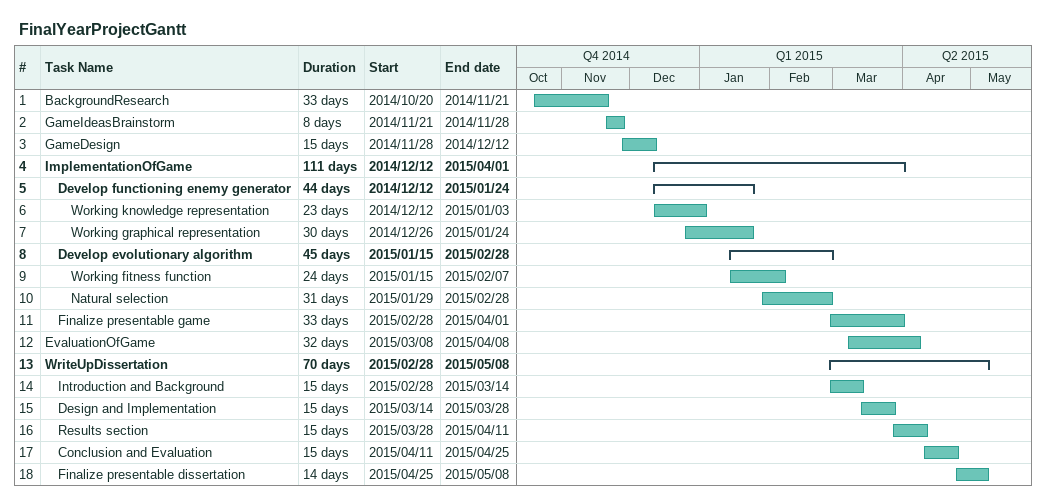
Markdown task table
FinalYearProjectGantt

| ID | Level | Task | Duration | Start | Finish |
|---|---|---|---|---|---|
| 1 | 1 | BackgroundResearch | 33d | 2014-10-20 | 2014-11-21 |
| 2 | 1 | GameIdeasBrainstorm | 8d | 2014-11-21 | 2014-11-28 |
| 3 | 1 | GameDesign | 15d | 2014-11-28 | 2014-12-12 |
| 4 | 1 | **ImplementationOfGame** | 111d | 2014-12-12 | 2015-04-01 |
| 5 | 2 | **Develop functioning enemy generator** | 44d | 2014-12-12 | 2015-01-24 |
| 6 | 3 | Working knowledge representation | 23d | 2014-12-12 | 2015-01-03 |
| 7 | 3 | Working graphical representation | 30d | 2014-12-26 | 2015-01-24 |
| 8 | 2 | **Develop evolutionary algorithm** | 45d | 2015-01-15 | 2015-02-28 |
| 9 | 3 | Working fitness function | 24d | 2015-01-15 | 2015-02-07 |
| 10 | 3 | Natural selection | 31d | 2015-01-29 | 2015-02-28 |
| 11 | 2 | Finalize presentable game | 33d | 2015-02-28 | 2015-04-01 |
| 12 | 1 | EvaluationOfGame | 32d | 2015-03-08 | 2015-04-08 |
| 13 | 1 | **WriteUpDissertation** | 70d | 2015-02-28 | 2015-05-08 |
| 14 | 2 | Introduction and Background | 15d | 2015-02-28 | 2015-03-14 |
| 15 | 2 | Design and Implementation | 15d | 2015-03-14 | 2015-03-28 |
| 16 | 2 | Results section | 15d | 2015-03-28 | 2015-04-11 |
| 17 | 2 | Conclusion and Evaluation | 15d | 2015-04-11 | 2015-04-25 |
| 18 | 2 | Finalize presentable dissertation | 14d | 2015-04-25 | 2015-05-08 |
